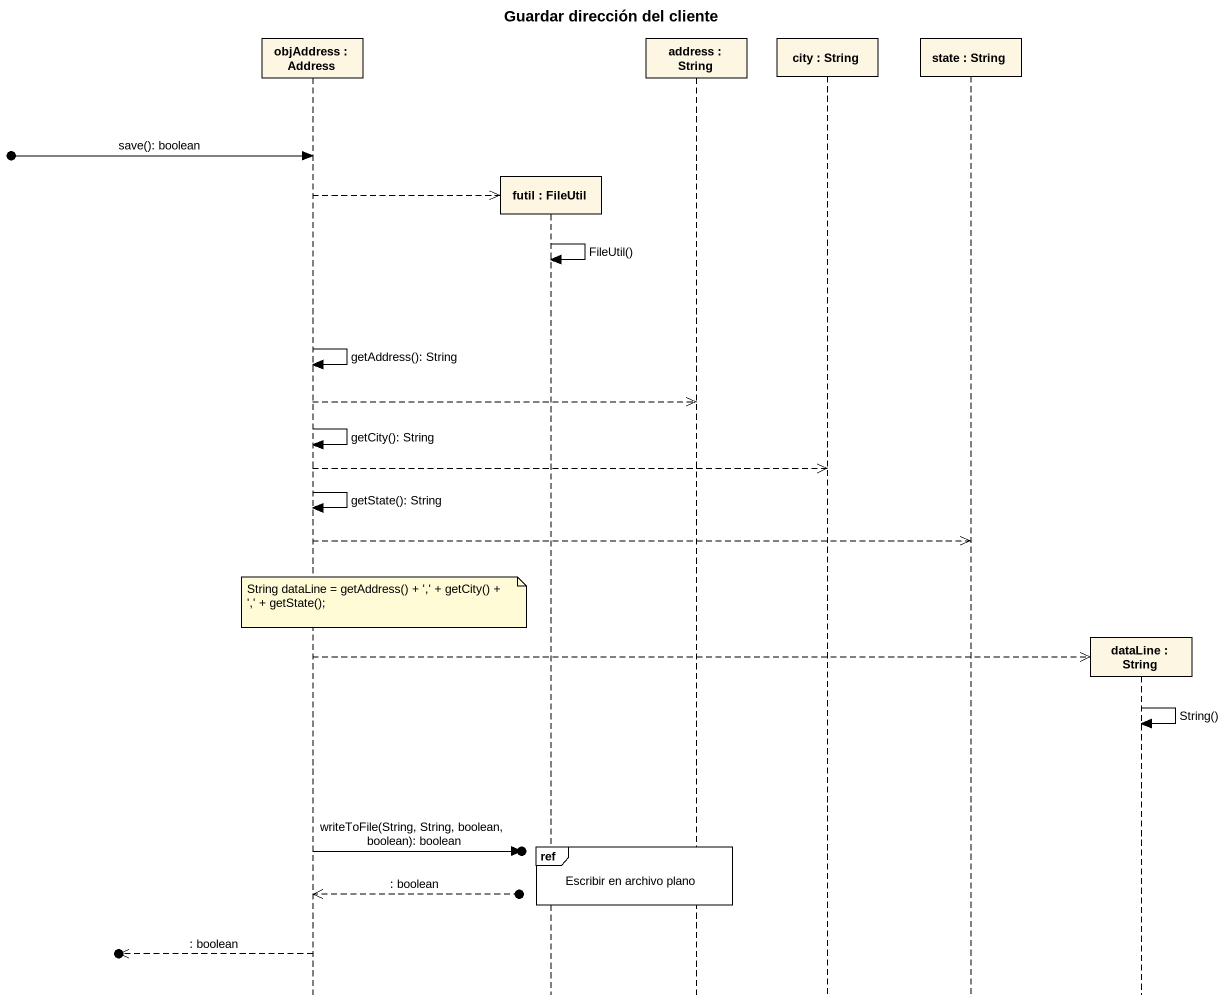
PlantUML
@startuml
title Guardar dirección del cliente
hide footbox
participant "objAddress : Address" as objAddress
participant "futil : FileUtil" as futil
participant "address : String" as address
participant "city : String" as city
participant "state : String" as state_
participant "dataLine : String" as dataLine

[o-> objAddress : save(): boolean
objAddress -->> futil **
futil -> futil : FileUtil()
objAddress -> objAddress : getAddress(): String
objAddress -->> address
objAddress -> objAddress : getCity(): String
objAddress -->> city
objAddress -> objAddress : getState(): String
objAddress -->> state_
note over objAddress : String dataLine = getAddress() + ',' + getCity() + ',' + getState();
objAddress -->> dataLine **
dataLine -> dataLine : String()
ref over futil, address : Escribir en archivo plano
objAddress ->o] : writeToFile(String, String, boolean, boolean): boolean
objAddress <<--o] : : boolean
[o<<-- objAddress : : boolean
@enduml
